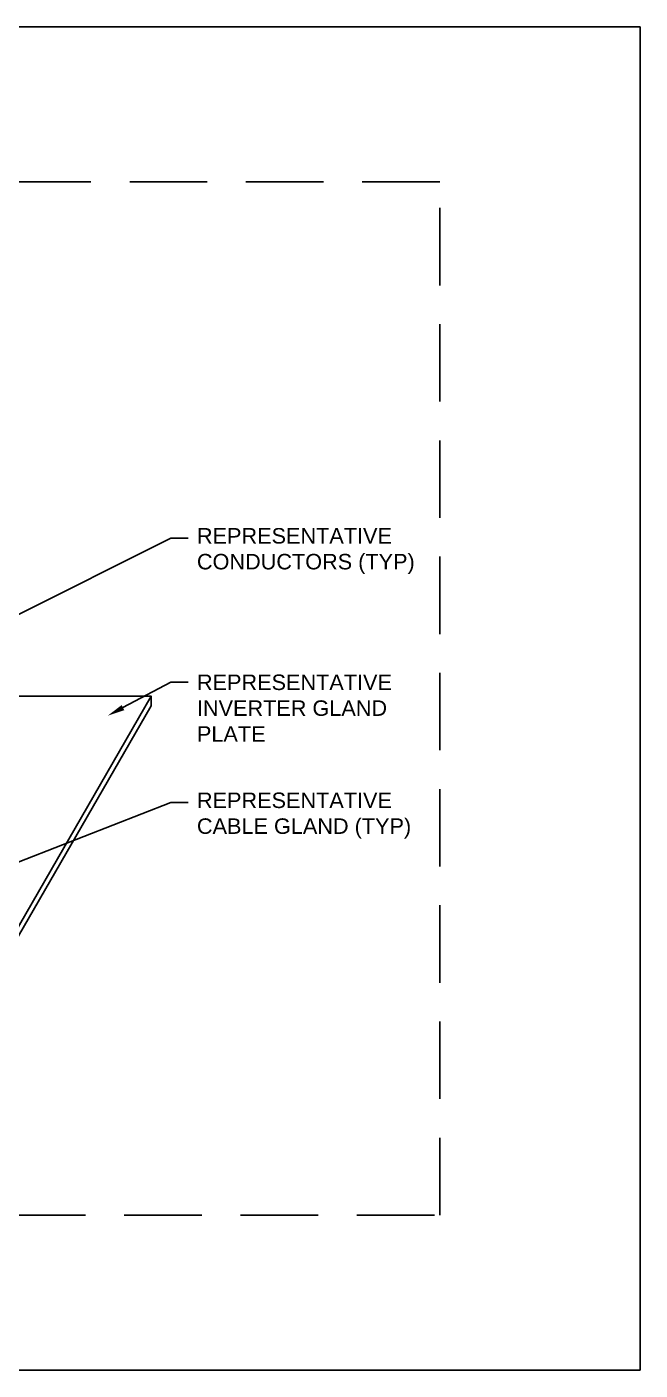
# Model space of a CAD drawing. Header units: feet. Extents: x -17.4 to 71.2, y -40.9 to 37.2.
# Drawn here: x 65.24 to 69.2, y 0 to 8.67 of the extents above; entities that cross this region are included whole.
import ezdxf
from ezdxf import colors
from ezdxf.entities.mleader import LeaderData, LeaderLine
from ezdxf.math import Vec2, Vec3

# ---------------------------------------------------------------- set-up
doc = ezdxf.new("R2010")
doc.units = ezdxf.units.FT
doc.header["$MEASUREMENT"] = 0
doc.linetypes.add('DASHED', pattern=[0.75, 0.5, -0.25])
doc.layers.add('G-ANNO-TEXT', color=1, linetype='Continuous')
doc.styles.add('NEI-A', font='arial.ttf')

msp = doc.modelspace()

# ---------------------------------------------------------------- linework, layer by layer
at = {"color": 1}
for p in [(66.04505, 4.34842), (64.98924, 2.45721)]:
    msp.add_line(p, (66.04505, 4.28592), dxfattribs=at)
msp.add_lwpolyline([(57.3505, 0), (69.19757, 0), (69.19757, 8.66822), (57.3505, 8.66822)], close=True)
msp.add_lwpolyline([(64.98924, 2.51971), (66.04505, 4.34842), (65.04952, 4.34842)], dxfattribs=at)

# ---------------------------------------------------------------- next in the draw order: leaders
at = {"layer": 'G-ANNO-TEXT'}
ml = msp.add_multileader_mtext('Standard', dxfattribs=at)
ml.set_content('REPRESENTATIVE \\PCONDUCTORS (TYP)', color=256, style='NEI-A')
ml.set_leader_properties()
ml.build(insert=Vec2(0, 0))
ml.multileader.update_dxf_attribs({"dogleg_length": 0.1125, "arrow_head_size": 0.1125})
ctx = ml.context
ctx.base_point, ctx.char_height, ctx.arrow_head_size, ctx.landing_gap_size, ctx.plane_origin = Vec3(66.28321, 5.36926), 0.1, 0.1125, 0.05625, Vec3(65.04952, 4.80696)
notes = []
notes.append((ctx, [(0, (1, 1, 0), (66.17071, 5.36926), (1, 0), 0.1125, [(0, [(65.04952, 4.80696)], 0, [])])]))
ctx.mtext.insert, ctx.mtext.width, ctx.mtext.flow_direction = Vec3(66.33946, 5.43396), 1.4006589, 5
ctx.mtext.has_bg_fill, ctx.mtext.bg_color, ctx.mtext.bg_scale_factor, ctx.mtext.bg_transparency, ctx.mtext.use_window_bg_color = 1, -1073741824, 1.5, 0, 1
for ctx, leaders in notes:
    for number, flags, end, landing, length, lines in leaders:
        leader = LeaderData()
        leader.index, (leader.has_last_leader_line, leader.has_dogleg_vector, leader.attachment_direction) = number, flags
        leader.last_leader_point, leader.dogleg_vector, leader.dogleg_length = Vec3(end), Vec3(landing), length
        for number, points, colour, breaks in lines:
            line = LeaderLine()
            line.index, line.vertices, line.color, line.breaks = number, Vec3.list(points), colors.encode_raw_color(colour), breaks
            leader.lines.append(line)
        ctx.leaders.append(leader)

# ---------------------------------------------------------------- next in the draw order: linework, layer by layer
at = {"linetype": 'DASHED', "lineweight": 25}
msp.add_lwpolyline([(58.3712, 1), (67.90577, 1), (67.90577, 7.66822), (58.3712, 7.66822)], close=True, dxfattribs=at)

# ---------------------------------------------------------------- next in the draw order: leaders
at = {"layer": 'G-ANNO-TEXT'}
ml = msp.add_multileader_mtext('Standard', dxfattribs=at)
ml.set_content('REPRESENTATIVE \\PINVERTER GLAND PLATE', color=256, style='NEI-A')
ml.set_leader_properties()
ml.build(insert=Vec2(0, 0))
ml.multileader.update_dxf_attribs({"dogleg_length": 0.1125, "arrow_head_size": 0.1125})
ctx = ml.context
ctx.base_point, ctx.char_height, ctx.arrow_head_size, ctx.landing_gap_size, ctx.plane_origin = Vec3(66.28321, 4.43877), 0.1, 0.1125, 0.05625, Vec3(65.04952, 3.87647)
notes = []
notes.append((ctx, [(0, (1, 1, 0), (66.17071, 4.43877), (1, 0), 0.1125, [(0, [(65.76313, 4.22246)], 0, [])])]))
ctx.mtext.insert, ctx.mtext.width, ctx.mtext.flow_direction = Vec3(66.33946, 4.48877), 1.2510682, 5
ctx.mtext.has_bg_fill, ctx.mtext.bg_color, ctx.mtext.bg_scale_factor, ctx.mtext.bg_transparency, ctx.mtext.use_window_bg_color = 1, -1073741824, 1.5, 0, 1
ml = msp.add_multileader_mtext('Standard', dxfattribs=at)
ml.set_content('REPRESENTATIVE \\PCABLE GLAND (TYP)', color=256, style='NEI-A')
ml.set_leader_properties()
ml.build(insert=Vec2(0, 0))
ml.multileader.update_dxf_attribs({"dogleg_length": 0.1125, "arrow_head_size": 0.1125})
ctx = ml.context
ctx.base_point, ctx.char_height, ctx.arrow_head_size, ctx.landing_gap_size, ctx.plane_origin = Vec3(66.28321, 3.66259), 0.1, 0.1125, 0.05625, Vec3(65.04952, 3.07878)
notes.append((ctx, [(0, (1, 1, 0), (66.17071, 3.66259), (1, 0), 0.1125, [(0, [(64.79093, 3.12444)], 0, [])])]))
ctx.mtext.insert, ctx.mtext.width, ctx.mtext.flow_direction = Vec3(66.33946, 3.72729), 1.3777394, 5
ctx.mtext.has_bg_fill, ctx.mtext.bg_color, ctx.mtext.bg_scale_factor, ctx.mtext.bg_transparency, ctx.mtext.use_window_bg_color = 1, -1073741824, 1.5, 0, 1
for ctx, leaders in notes:
    for number, flags, end, landing, length, lines in leaders:
        leader = LeaderData()
        leader.index, (leader.has_last_leader_line, leader.has_dogleg_vector, leader.attachment_direction) = number, flags
        leader.last_leader_point, leader.dogleg_vector, leader.dogleg_length = Vec3(end), Vec3(landing), length
        for number, points, colour, breaks in lines:
            line = LeaderLine()
            line.index, line.vertices, line.color, line.breaks = number, Vec3.list(points), colors.encode_raw_color(colour), breaks
            leader.lines.append(line)
        ctx.leaders.append(leader)

doc.saveas('drawing.dxf')
